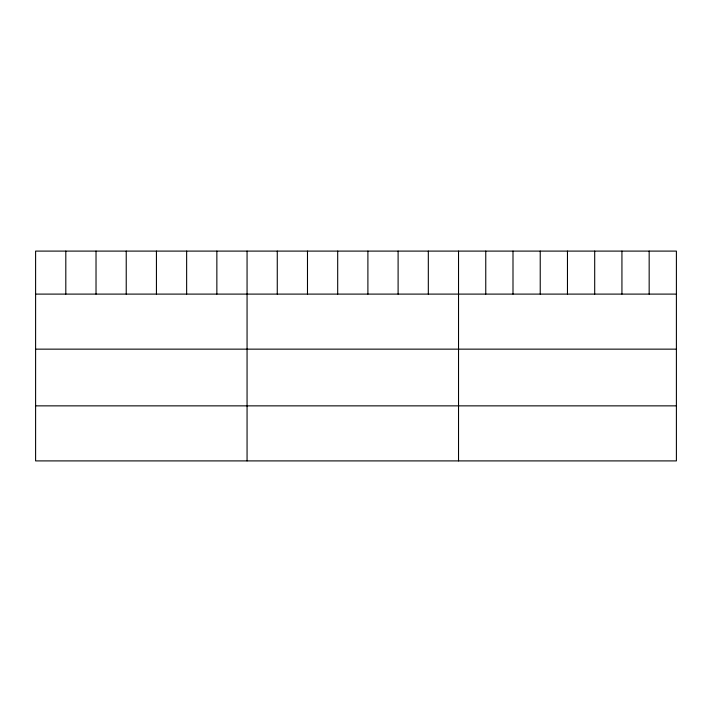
<?xml version="1.0" encoding="UTF-8"?>
<svg xmlns="http://www.w3.org/2000/svg" width="712" height="712" viewBox="0 0 712 712"><rect width="100%" height="100%" fill="white"/><g stroke="black" fill="none" stroke-linecap="round" stroke-linejoin="round"><path stroke-width="1.07" d="M676.4 294.101L676.4 460.904L35.6 460.904L35.6 251.096L676.4 251.096L676.4 294.101L35.6 294.101M35.6 349.147L676.4 349.147M35.6 405.858L676.4 405.858M649.166 251.096L649.166 294.101M621.932 251.096L621.932 294.101M594.698 251.096L594.698 294.101M567.464 251.096L567.464 294.101M540.23 251.096L540.23 294.101M512.996 251.096L512.996 294.101M485.762 251.096L485.762 294.101M458.528 251.096L458.528 460.904M428.321 251.096L428.321 294.101M398.106 251.096L398.106 294.101M367.899 251.096L367.899 294.101M337.693 251.096L337.693 294.101M307.486 251.096L307.486 294.101M277.271 251.096L277.271 294.101M247.064 251.096L247.064 460.904M216.857 251.096L216.857 294.101M186.642 251.096L186.642 294.101M156.435 251.096L156.435 294.101M126.229 251.096L126.229 294.101M96.022 251.096L96.022 294.101M65.807 251.096L65.807 294.101"/></g></svg>
